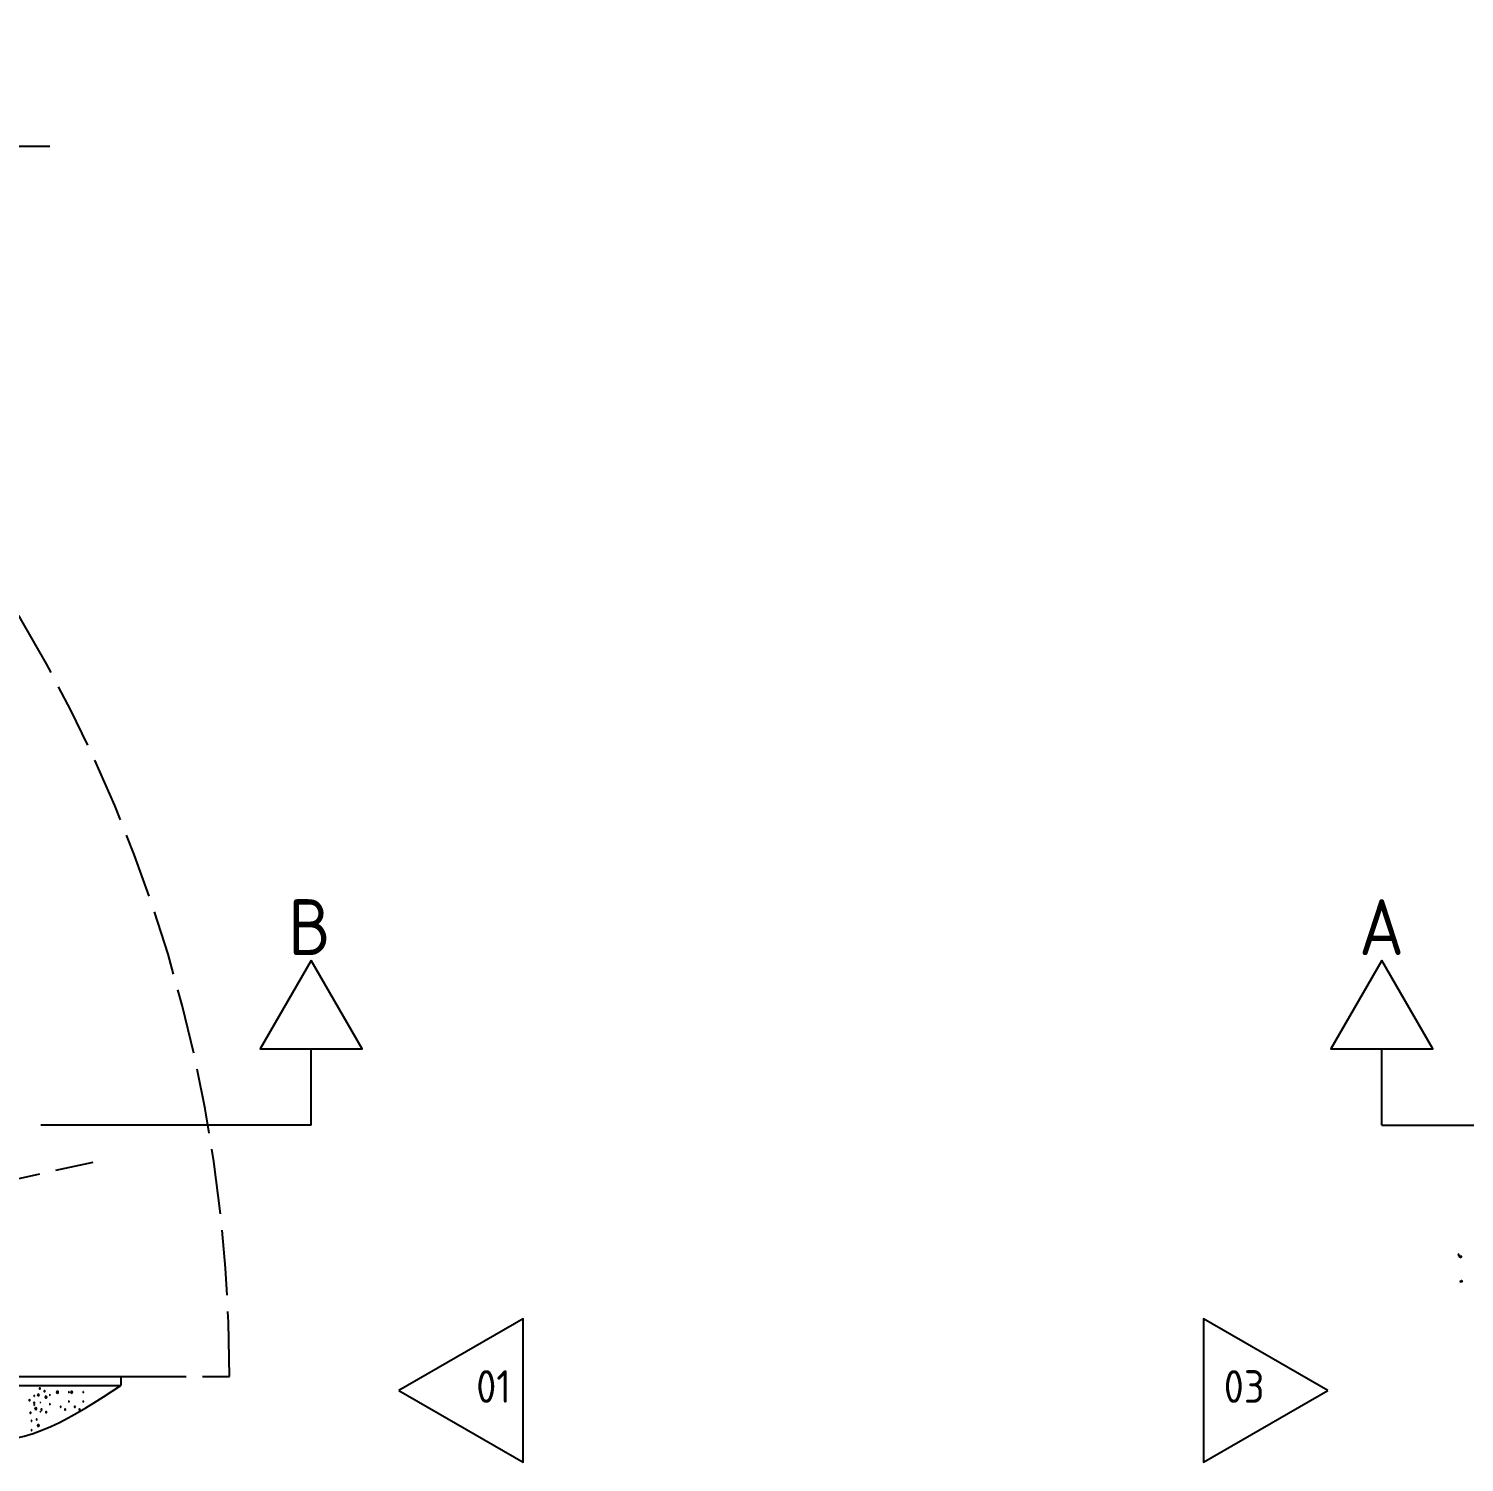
# Model space of a CAD drawing. Extents: x 115 to 1469, y 94 to 338.
# Drawn here: x 160.39 to 184.17, y 307.69 to 331.42 of the extents above; entities that cross this region are included whole.
import ezdxf

# ---------------------------------------------------------------- set-up
doc = ezdxf.new("R2010")
doc.units = 0
doc.linetypes.add('ACAD_ISO02W100', pattern=[15, 12, -3])
doc.layers.get('0').update_dxf_attribs({"linetype": 'CONTINUOUS'})
for name, color, linetype in [('1', 7, 'CONTINUOUS'), ('PAREDE', 6, 'CONTINUOUS'), ('PROJ', 1, 'CONTINUOUS')]:
    doc.layers.add(name, color=color, linetype=linetype)
doc.styles.get("Standard").update_dxf_attribs({"font": 'ISOCP'})

msp = doc.modelspace()

# ---------------------------------------------------------------- linework, layer by layer
msp.add_line((156.836, 329.481), (160.743, 329.481))
at = {"linetype": 'Continuous'}
for centre, radius, start, end in [((160.49, 308.791), 0.00725, 90, 270), ((160.553, 308.803), 0.0145, 90, 270), ((160.549, 308.806), 0.00725, 90, 270), ((160.553, 308.803), 0.0145, 270, 90), ((160.578, 308.911), 0.00725, 90, 270), ((160.578, 308.911), 0.00725, 270, 90), ((160.654, 308.867), 0.00725, 90, 270), ((160.654, 308.867), 0.00725, 270, 90), ((160.749, 308.803), 0.00725, 90, 270), ((160.869, 308.848), 0.0145, 90, 270), ((160.869, 308.848), 0.0145, 270, 90), ((161.065, 308.848), 0.00725, 90, 270), ((161.106, 308.848), 0.0145, 90, 270), ((161.106, 308.848), 0.0145, 270, 90), ((161.301, 308.848), 0.00725, 90, 270), ((160.407, 308.719), 0.00725, 90, 270), ((160.407, 308.719), 0.00725, 270, 90), ((160.483, 308.675), 0.00725, 90, 270), ((160.483, 308.675), 0.00725, 270, 90), ((160.49, 308.639), 0.00725, 90, 270), ((160.511, 308.576), 0.0145, 90, 270), ((160.511, 308.576), 0.0145, 270, 90), ((160.592, 308.679), 0.00725, 90, 270), ((160.607, 308.563), 0.00725, 90, 270), ((160.607, 308.563), 0.00725, 270, 90), ((160.681, 308.768), 0.0145, 90, 270), ((160.681, 308.768), 0.0145, 270, 90), ((160.749, 308.65), 0.00725, 90, 270), ((160.923, 308.608), 0.00725, 90, 270), ((160.923, 308.608), 0.00725, 270, 90), ((160.999, 308.564), 0.00725, 90, 270), ((160.999, 308.564), 0.00725, 270, 90), ((161.065, 308.695), 0.00725, 90, 270), ((161.16, 308.608), 0.00725, 90, 270), ((161.16, 308.608), 0.00725, 270, 90), ((161.236, 308.564), 0.00725, 90, 270), ((161.236, 308.564), 0.00725, 270, 90), ((161.301, 308.695), 0.00725, 90, 270), ((160.425, 308.508), 0.00725, 90, 270), ((160.425, 308.508), 0.00725, 270, 90), ((160.445, 308.375), 0.00725, 90, 270), ((160.526, 308.396), 0.00725, 90, 270), ((160.526, 308.396), 0.00725, 270, 90), ((160.592, 308.526), 0.00725, 90, 270), ((160.683, 308.519), 0.00725, 90, 270), ((160.683, 308.519), 0.00725, 270, 90), ((160.445, 308.222), 0.00725, 90, 270), ((160.554, 308.296), 0.0145, 90, 270), ((160.554, 308.296), 0.0145, 270, 90)]:
    msp.add_arc(centre, radius, start, end, dxfattribs=at)
at = {"linetype": 'Continuous', "extrusion": (0, 0, -1)}
for centre, start_param, end_param in [((184.058, 311.128), 0, 3.141593), ((184.101, 311.095), 3.141593, 6.283185), ((184.101, 311.095), 0, 3.141593), ((184.115, 310.683), 3.141593, 6.283185), ((184.115, 310.683), 0, 3.141593)]:
    msp.add_ellipse(centre, major_axis=(0, 0.0169), ratio=0.746585, start_param=start_param, end_param=end_param, dxfattribs=at)
at = {"layer": '1', "color": 21}
for points in [[(166.521, 308.878), (168.58, 307.689), (168.58, 310.066)], [(181.908, 308.878), (179.849, 310.066), (179.849, 307.689)]]:
    msp.add_lwpolyline(points, close=True, dxfattribs=at)
msp.add_spline([(148.786, 308.958), (149.432, 308.293), (151.507, 308.203), (152.669, 308.71), (153.876, 308.439), (156.156, 308.251), (158.022, 308.563), (159.59, 308.068), (161.92, 308.958)], degree=3, dxfattribs=at)
at = {"layer": 'PAREDE'}
for p, q in [((165.07, 313.273), (165.07, 314.534)), ((182.8, 313.272), (182.8, 314.533)), ((165.07, 313.273), (160.595, 313.273)), ((182.8, 313.272), (188.605, 313.272)), ((158.72, 309.108), (160.95, 309.108)), ((160.95, 309.108), (161.92, 309.108)), ((161.92, 309.108), (161.92, 308.958)), ((163.72, 309.108), (163.72, 309.108)), ((145.619, 308.958), (160.95, 308.958)), ((160.95, 308.958), (161.92, 308.958))]:
    msp.add_line(p, q, dxfattribs=at)
for points in [[(165.07, 315.996), (164.225, 314.534), (165.914, 314.534)], [(182.8, 315.995), (181.956, 314.533), (183.644, 314.533)]]:
    msp.add_lwpolyline(points, close=True, dxfattribs=at)
at = {"layer": 'PROJ', "linetype": 'ACAD_ISO02W100', "ltscale": 0.09}
for p, q in [((145.025, 309.033), (161.459, 312.659)), ((161.92, 309.108), (163.72, 309.108))]:
    msp.add_line(p, q, dxfattribs=at)
msp.add_arc((139.248, 309.108), 24.472, 359.9988, 65.7616, dxfattribs=at)

# ---------------------------------------------------------------- texts
at = {"attachment_point": 1}
for s, insert, char_height, width in [('B', (164.692, 317.012), 0.924, 0.7692), ('A', (182.422, 317.012), 0.924, 0.7692), ('01', (167.804, 309.214), 0.5406, 0.4498), ('03', (180.182, 309.214), 0.5406, 0.4498)]:
    msp.add_mtext(s, dxfattribs=dict(at, insert=insert, char_height=char_height, width=width))

doc.saveas('drawing.dxf')
